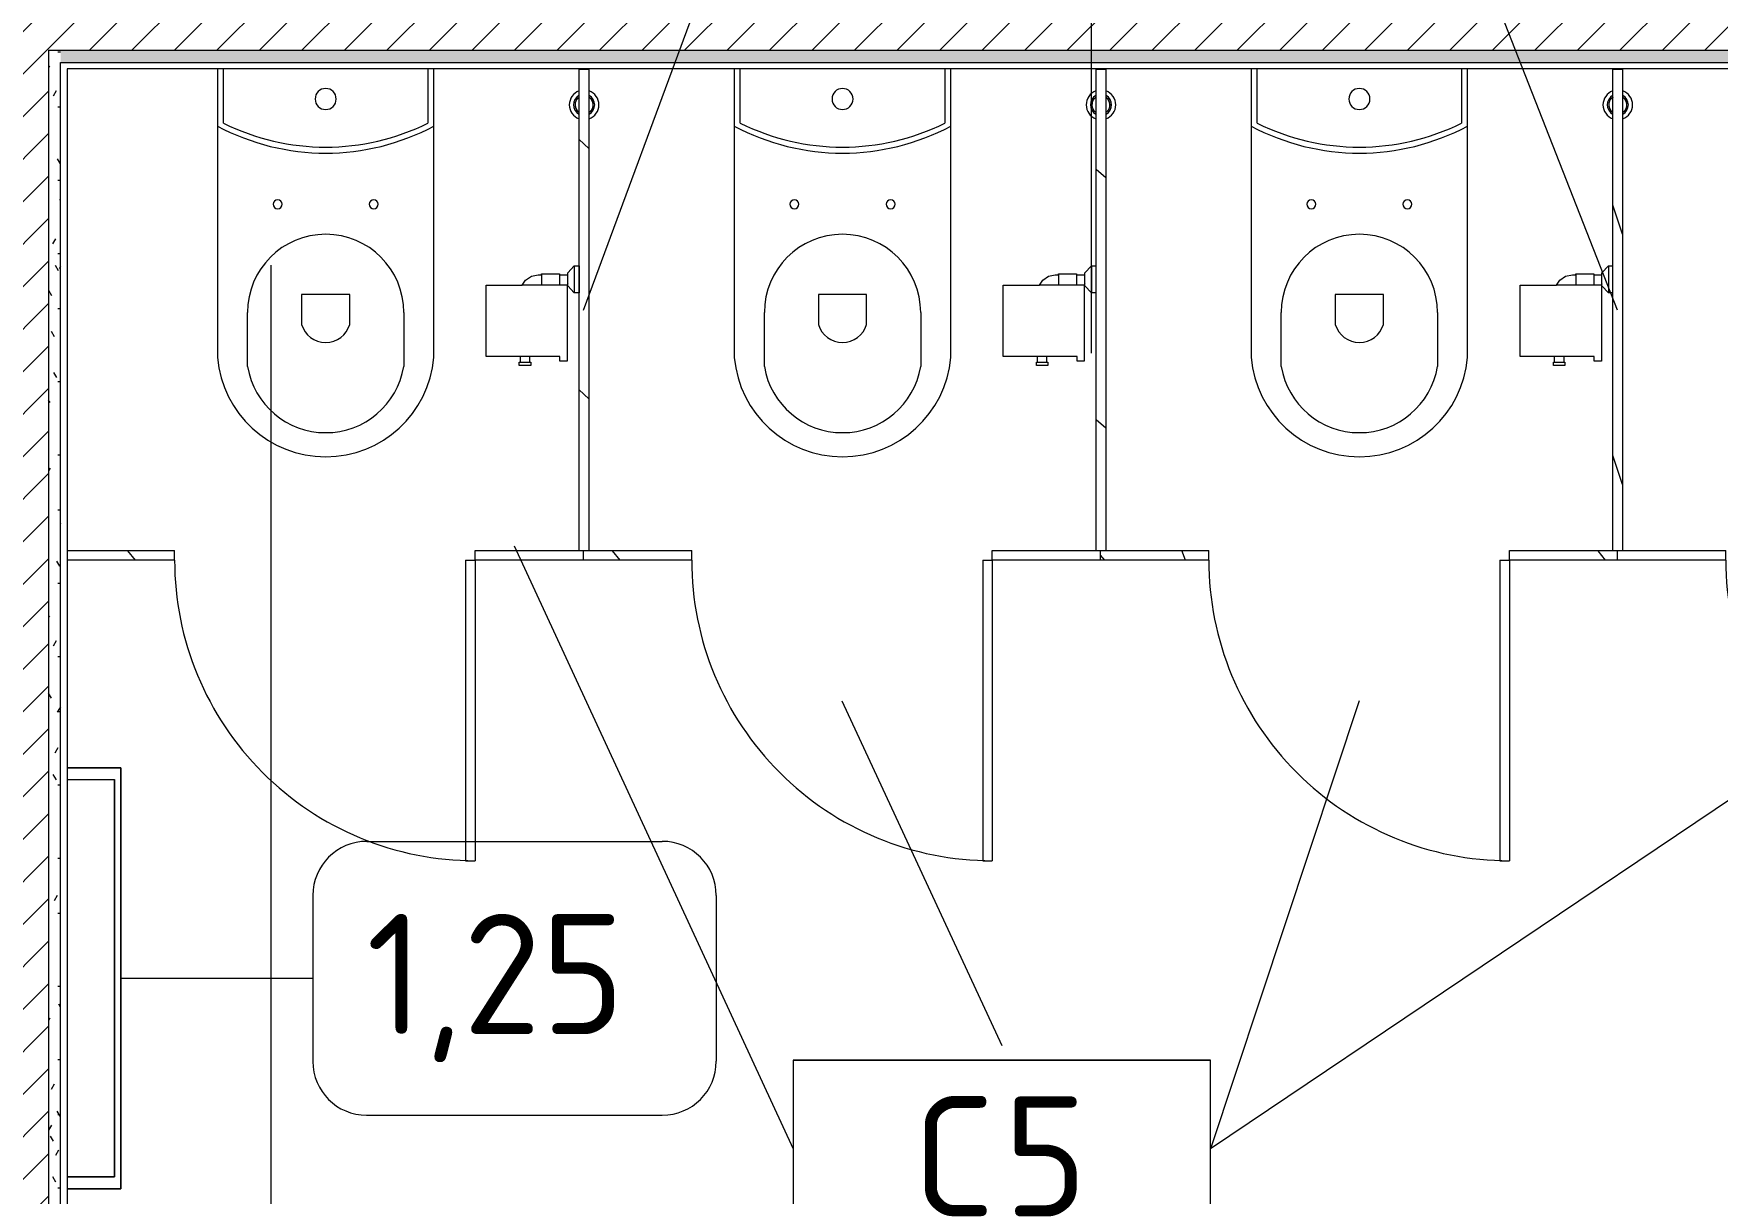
# Model space of a CAD drawing. Header units: millimetres. Extents: x 957 to 67880, y -2706 to 27400.
# Drawn here: x 36736 to 39536, y 8099 to 10028 of the extents above; entities that cross this region are included whole.
import ezdxf

# ---------------------------------------------------------------- set-up
doc = ezdxf.new("R2010")
doc.units = ezdxf.units.MM
doc.linetypes.add('Осевая', pattern=[3175, 635, -476.25, 1587.5, -476.25])
for name, color, linetype, lineweight in [('A-DETL-GENF', 7, 'Continuous', 9), ('A-DOOR', 7, 'Continuous', 9), ('A-GENM', 7, 'Continuous', 9), ('A-GENM-IDEN', 7, 'Continuous', 9), ('A-WALL', 7, 'Continuous', 9), ('I-FURN-IDEN', 7, 'Continuous', 9), ('I-WALL', 7, 'Continuous', 9), ('P-SANR-FIXT-2', 7, 'Continuous', 13), ('Оси-2', 7, 'Осевая', 9)]:
    doc.layers.add(name, color=color, linetype=linetype, lineweight=lineweight)
for name, color, linetype, lineweight, true_color in [('A-DOOR-1', 7, 'Continuous', 9, 0xc0c0c0), ('A-WALL-1', 9, 'Continuous', 9, 0x808080), ('I-FURN-1', 9, 'Continuous', 9, 0x808080), ('P-SANR-FIXT-1', 9, 'Continuous', 13, 0x808080)]:
    doc.layers.add(name, color=color, linetype=linetype, lineweight=lineweight, true_color=true_color)
doc.styles.add('GOST Common_4', font='GOST_Common.ttf', dxfattribs={"height": 200})
pattern_1 = [(45, (-57529.54, 0), (-35.35534, 35.35534), [])]
pattern_2 = [(0, (-57529.542, 0), (121.92, 30.48), [10.058, -81.382, 10.058, -81.382, -487.68]), (0, (-57529.542, 0), (121.92, 30.48), [-182.88, 10.058, -172.822, 10.058, -81.382, -213.36]), (0, (-57529.542, 0), (121.92, 30.48), [-457.2, 10.058, -50.902, 10.058, -142.342]), (120, (-57483.822, 15.24), (-87.356454, 90.345817), [10.058, -81.382, 10.058, -81.382, -487.68]), (120, (-57483.822, 15.24), (-87.356454, 90.345817), [-182.88, 10.058, -172.822, 10.058, -81.382, -213.36]), (120, (-57483.822, 15.24), (-87.356454, 90.345817), [-457.2, 10.058, -50.902, 10.058, -142.342]), (240, (-57468.582, 76.2), (-34.563546, -120.825817), [10.058, -81.382, 10.058, -81.382, -487.68]), (240, (-57468.582, 76.2), (-34.563546, -120.825817), [-182.88, 10.058, -172.822, 10.058, -81.382, -213.36]), (240, (-57468.582, 76.2), (-34.563546, -120.825817), [-457.2, 10.058, -50.902, 10.058, -142.342])]
pattern_3 = [(288.435, (95141.21, 9160), (416.50086, -832.99954), [158.05, -1159.038]), (319.399, (95191.19, 9010.06), (2499.010644, -2082.486787), [76.799, -3763.143]), (316.848, (94833, 8960.08), (6247.5402574, -5830.957739), [182.691, -8951.868]), (289.983, (94966.28, 8835.13), (1249.49393, -3332.002656), [97.5, -4777.508]), (270, (94999.6, 9160), (416.5, -416.5), [83.3, -333.2]), (298.443, (94999.6, 9076.7), (-2915.5071394, 5414.4962996), [227.365, -11140.87]), (264.289, (95107.89, 8876.78), (416.5263, 3748.496867), [83.716, -4102.058]), (309.806, (95099.56, 8793.48), (-1666.01521, 2082.48651), [65.059, -3187.91])]
pattern_4 = [(288.435, (96001.21, 9160), (416.50086, -832.99954), [158.05, -1159.038]), (319.399, (96051.19, 9010.06), (2499.010644, -2082.486787), [76.799, -3763.143]), (316.848, (95693, 8960.08), (6247.5402574, -5830.957739), [182.691, -8951.868]), (289.983, (95826.28, 8835.13), (1249.49393, -3332.002656), [97.5, -4777.508]), (270, (95859.6, 9160), (416.5, -416.5), [83.3, -333.2]), (298.443, (95859.6, 9076.7), (-2915.5071394, 5414.4962996), [227.365, -11140.87]), (264.289, (95967.89, 8876.78), (416.5263, 3748.496867), [83.716, -4102.058]), (309.806, (95959.56, 8793.48), (-1666.01521, 2082.48651), [65.059, -3187.91])]
pattern_5 = [(288.435, (96861.21, 9160), (416.50086, -832.99954), [158.05, -1159.038]), (319.399, (96911.19, 9010.06), (2499.010644, -2082.486787), [76.799, -3763.143]), (316.848, (96553, 8960.08), (6247.5402574, -5830.957739), [182.691, -8951.868]), (289.983, (96686.28, 8835.13), (1249.49393, -3332.002656), [97.5, -4777.508]), (270, (96719.6, 9160), (416.5, -416.5), [83.3, -333.2]), (298.443, (96719.6, 9076.7), (-2915.5071394, 5414.4962996), [227.365, -11140.87]), (264.289, (96827.89, 8876.78), (416.5263, 3748.496867), [83.716, -4102.058]), (309.806, (96819.56, 8793.48), (-1666.01521, 2082.48651), [65.059, -3187.91])]

# ---------------------------------------------------------------- blocks, each defined once
blk = doc.blocks.new('Вешалка - 1_25-V130-План расстановки мебели и оборудования 3 этажа в осях 23-33')
at = {"layer": 'I-FURN-1'}
for p, q in [((350, 55), (-350, 55)), ((-350, 55), (-350, -34.3)), ((-350, -34.3), (-350, 55)), ((-350, 55), (350, 55)), ((-330.4, -34.3), (-330.4, 44.4)), ((-330.4, -34.3), (-330.4, 44.4)), ((-330.4, 44.4), (330.2, 44.4)), ((330.2, 44.4), (-330.4, 44.4)), ((330.2, 44.4), (330.2, -34.3)), ((330.2, -34.3), (330.2, 44.4)), ((350, -34.3), (350, 55)), ((350, 55), (350, -34.3))]:
    blk.add_line(p, q, dxfattribs=at)
blk = doc.blocks.new('FP_176-План расстановки мебели и оборудования 3 этажа в осях 23-33')
at = {"layer": 'A-GENM'}
blk.add_line((0, 8), (0, -8), dxfattribs=at)
blk = doc.blocks.new('131_Сантехническая перегородка 6 - СП-1-30839354-План расстановки мебели и оборудования 3 этажа в осях 23-33')
at = {"layer": 'A-GENM'}
h = blk.add_hatch(dxfattribs=at)
h.set_pattern_fill('FP_41', color=256, style=0, pattern_type=2)
h.set_pattern_definition([(198.435, (9968, -96791.59), (-832.99954, -416.50086), [158.05, -1159.038]), (229.399, (9818.06, -96841.565), (-2082.486787, -2499.010644), [76.799, -3763.143]), (226.848, (9768.08, -96483.375), (-5830.957739, -6247.5402574), [182.691, -8951.868]), (199.983, (9643.13, -96616.655), (-3332.002656, -1249.49393), [97.5, -4777.508]), (180, (9968, -96649.98), (-416.5, -416.5), [83.3, -333.2]), (208.443, (9884.7, -96649.975), (5414.4962996, 2915.5071394), [227.365, -11140.87]), (174.289, (9684.78, -96758.265), (3748.496867, -416.5263), [83.716, -4102.058]), (219.806, (9601.48, -96749.935), (2082.48651, 1666.01521), [65.059, -3187.91])])
h.paths.add_polyline_path([(800, 8), (50, 8), (50, -8), (800, -8), (800, -0.4)])
for p, q in [((0, 8), (50, 8)), ((50, 8), (800, 8)), ((50, -8), (0, -8)), ((800, -8), (50, -8))]:
    blk.add_line(p, q, dxfattribs=at)
at = {"layer": 'A-GENM', "flags": 128}
for points in [[(71.5, 8), (71.1, 8.5), (70.8, 9), (70.4, 9.5), (70, 9.9), (69.6, 10.4), (69.2, 10.8), (68.8, 11.2), (68.3, 11.6), (67.8, 12), (67.3, 12.3), (66.8, 12.7), (66.3, 13), (65.8, 13.3), (65.3, 13.6), (64.7, 13.8), (64.2, 14), (63.6, 14.3), (63, 14.4), (62.4, 14.6), (61.9, 14.7), (61.3, 14.9), (60.7, 14.9), (60.1, 15), (59.5, 15.1), (58.9, 15.1), (58.3, 15.1), (57.7, 15), (57.1, 15), (56.5, 14.9), (55.9, 14.8), (55.3, 14.7), (54.7, 14.5), (54.1, 14.4), (53.5, 14.2), (53, 13.9), (52.4, 13.7), (51.9, 13.4), (51.4, 13.2), (50.8, 12.9), (50.3, 12.5), (49.8, 12.2), (49.3, 11.8), (48.9, 11.4), (48.4, 11), (48, 10.6), (47.6, 10.2), (47.2, 9.7), (46.8, 9.3), (46.4, 8.8), (46.1, 8.3), (45.9, 8)], [(45.9, -8), (46.3, -8.5), (46.6, -9), (47, -9.5), (47.4, -9.9), (47.8, -10.4), (48.2, -10.8), (48.6, -11.2), (49.1, -11.6), (49.6, -12), (50, -12.3), (50.5, -12.7), (51.1, -13), (51.6, -13.3), (52.1, -13.6), (52.7, -13.8), (53.2, -14), (53.8, -14.3), (54.4, -14.4), (54.9, -14.6), (55.5, -14.7), (56.1, -14.9), (56.7, -14.9), (57.3, -15), (57.9, -15.1), (58.5, -15.1), (59.1, -15.1), (59.7, -15), (60.3, -15), (60.9, -14.9), (61.5, -14.8), (62.1, -14.7), (62.7, -14.5), (63.3, -14.4), (63.8, -14.2), (64.4, -13.9), (65, -13.7), (65.5, -13.4), (66, -13.2), (66.6, -12.9), (67.1, -12.5), (67.6, -12.2), (68, -11.8), (68.5, -11.4), (69, -11), (69.4, -10.6), (69.8, -10.2), (70.2, -9.7), (70.6, -9.3), (70.9, -8.8), (71.3, -8.3), (71.5, -8)]]:
    blk.add_lwpolyline(points, dxfattribs=at)
at = {"layer": 'A-GENM'}
for radius, start, end in [(24.6, 19.9113, 160.0887), (17.6, 28.9731, 151.0269), (15.1, 78.8699, 146.2189), (15.1, 33.7811, 53.124), (24.6, 199.9113, 340.0887), (17.6, 208.9731, 331.0269), (15.1, 213.7811, 233.124), (15.1, 258.8699, 326.2189)]:
    blk.add_arc((58.7, 0), radius, start, end, dxfattribs=at)
blk.add_blockref('FP_176-План расстановки мебели и оборудования 3 этажа в осях 23-33', (0, 0), dxfattribs=at)
blk = doc.blocks.new('131_Сантехническая перегородка_Дверь 5 - СД-1-30835617-План расстановки мебели и оборудования 3 этажа в осях 23-33')
at = {"layer": 'A-DOOR'}
h = blk.add_hatch(dxfattribs=at)
h.set_pattern_fill('FP_43', color=256, style=0, pattern_type=2)
h.set_pattern_definition(pattern_3)
h.paths.add_polyline_path([(928.5, 8), (750, 8), (750, -8), (928.5, -8)])
at = {"layer": 'A-GENM'}
h = blk.add_hatch(dxfattribs=at)
h.set_pattern_fill('FP_43', color=256, style=0, pattern_type=2)
h.set_pattern_definition(pattern_3)
h.paths.add_polyline_path([(250, 8), (70, 8), (70, -8), (250, -8)])
at = {"layer": 'A-DOOR-1'}
for p, q in [((266, 508), (250, 508)), ((250, 8), (250, 508)), ((266, 8), (266, 508)), ((266, 8), (250, 8))]:
    blk.add_line(p, q, dxfattribs=at)
blk.add_arc((250, 8), 500, 360, 90, dxfattribs=at)
at = {"layer": 'A-GENM'}
for p, q in [((70, 8), (250, 8)), ((70, 8), (70, -8)), ((250, 8), (250, -8)), ((750, 8), (928.5, 8)), ((750, 8), (750, -8)), ((250, -8), (70, -8)), ((928.5, -8), (750, -8))]:
    blk.add_line(p, q, dxfattribs=at)
blk = doc.blocks.new('131_Сантехническая перегородка_Дверь 5 - СД-1-V177-План расстановки мебели и оборудования 3 этажа в осях 23-33')
at = {"layer": 'A-DOOR'}
h = blk.add_hatch(dxfattribs=at)
h.set_pattern_fill('FP_44', color=256, style=0, pattern_type=2)
h.set_pattern_definition(pattern_4)
h.paths.add_polyline_path([(750, 8), (750, -8), (930, -8), (930, 8), (920.9, 8)])
at = {"layer": 'A-GENM'}
h = blk.add_hatch(dxfattribs=at)
h.set_pattern_fill('FP_44', color=256, style=0, pattern_type=2)
h.set_pattern_definition(pattern_4)
h.paths.add_polyline_path([(128.3, 8), (70, 8), (70, -8), (250, -8), (250, 8)])
at = {"layer": 'A-DOOR-1'}
for p, q in [((266, 508), (250, 508)), ((250, 8), (250, 508)), ((266, 8), (266, 508)), ((266, 8), (250, 8))]:
    blk.add_line(p, q, dxfattribs=at)
blk.add_arc((250, 8), 500, 360, 90, dxfattribs=at)
at = {"layer": 'A-GENM'}
for p, q in [((70, 8), (250, 8)), ((70, 8), (70, -8)), ((250, 8), (250, -8)), ((750, 8), (930, 8)), ((750, 8), (750, -8)), ((930, 8), (930, -8)), ((250, -8), (70, -8)), ((930, -8), (750, -8))]:
    blk.add_line(p, q, dxfattribs=at)
blk = doc.blocks.new('131_Сантехническая перегородка_Дверь 5 - СД-1-V178-План расстановки мебели и оборудования 3 этажа в осях 23-33')
at = {"layer": 'A-DOOR'}
h = blk.add_hatch(dxfattribs=at)
h.set_pattern_fill('FP_45', color=256, style=0, pattern_type=2)
h.set_pattern_definition(pattern_5)
h.paths.add_polyline_path([(750, 8), (750, -8), (930, -8), (930, 8), (921.3, 8)])
at = {"layer": 'A-GENM'}
h = blk.add_hatch(dxfattribs=at)
h.set_pattern_fill('FP_45', color=256, style=0, pattern_type=2)
h.set_pattern_definition(pattern_5)
h.paths.add_polyline_path([(250, 8), (70, 8), (70, -8), (250, -8)])
at = {"layer": 'A-DOOR-1'}
for p, q in [((266, 508), (250, 508)), ((250, 8), (250, 508)), ((266, 8), (266, 508)), ((266, 8), (250, 8))]:
    blk.add_line(p, q, dxfattribs=at)
blk.add_arc((250, 8), 500, 360, 90, dxfattribs=at)
at = {"layer": 'A-GENM'}
for p, q in [((70, 8), (250, 8)), ((70, 8), (70, -8)), ((250, 8), (250, -8)), ((750, 8), (930, 8)), ((750, 8), (750, -8)), ((930, 8), (930, -8)), ((250, -8), (70, -8)), ((930, -8), (750, -8))]:
    blk.add_line(p, q, dxfattribs=at)
blk = doc.blocks.new('131_Сантехническая перегородка_Дверь 5 - СД-1-V179-План расстановки мебели и оборудования 3 этажа в осях 23-33')
at = {"layer": 'A-GENM'}
h = blk.add_hatch(dxfattribs=at)
h.set_pattern_fill('FP_46', color=256, style=0, pattern_type=2)
h.set_pattern_definition([(288.435, (97721.21, 9160), (416.50086, -832.99954), [158.05, -1159.038]), (319.399, (97771.19, 9010.06), (2499.010644, -2082.486787), [76.799, -3763.143]), (316.848, (97413, 8960.08), (6247.5402574, -5830.957739), [182.691, -8951.868]), (289.983, (97546.28, 8835.13), (1249.49393, -3332.002656), [97.5, -4777.508]), (270, (97579.6, 9160), (416.5, -416.5), [83.3, -333.2]), (298.443, (97579.6, 9076.7), (-2915.5071394, 5414.4962996), [227.365, -11140.87]), (264.289, (97687.89, 8876.78), (416.5263, 3748.496867), [83.716, -4102.058]), (309.806, (97679.56, 8793.48), (-1666.01521, 2082.48651), [65.059, -3187.91])])
h.paths.add_polyline_path([(78, 8), (70, 8), (70, -8), (250, -8), (250, 8)])
at = {"layer": 'A-DOOR-1'}
for p, q in [((266, 508), (250, 508)), ((250, 8), (250, 508)), ((266, 8), (266, 508)), ((266, 8), (250, 8))]:
    blk.add_line(p, q, dxfattribs=at)
blk.add_arc((250, 8), 500, 360, 90, dxfattribs=at)
at = {"layer": 'A-GENM'}
for p, q in [((70, 8), (250, 8)), ((70, 8), (70, -8)), ((250, 8), (250, -8)), ((750, 8), (930, 8)), ((750, 8), (750, -8)), ((930, 8), (930, -8)), ((250, -8), (70, -8)), ((930, -8), (750, -8))]:
    blk.add_line(p, q, dxfattribs=at)
blk = doc.blocks.new('FP_185-План расстановки мебели и оборудования 3 этажа в осях 23-33')
at = {"layer": 'A-GENM'}
blk.add_line((0, 8), (0, -8), dxfattribs=at)
blk = doc.blocks.new('131_Сантехническая перегородка 6 - СП-1-V184-План расстановки мебели и оборудования 3 этажа в осях 23-33')
at = {"layer": 'A-GENM'}
h = blk.add_hatch(dxfattribs=at)
h.set_pattern_fill('FP_51', color=256, style=0, pattern_type=2)
h.set_pattern_definition([(198.435, (9968, -95931.96), (-832.99954, -416.50086), [158.051, -1159.038]), (229.399, (9818.06, -95981.94), (-2082.486787, -2499.010644), [76.799, -3763.143]), (226.848, (9768.08, -95623.75), (-5830.957739, -6247.5402574), [182.691, -8951.868]), (199.983, (9643.13, -95757.03), (-3332.002656, -1249.49393), [97.5, -4777.508]), (180, (9968, -95790.35), (-416.5, -416.5), [83.3, -333.2]), (208.443, (9884.7, -95790.35), (5414.4962996, 2915.5071394), [227.365, -11140.87]), (174.289, (9684.78, -95898.64), (3748.496867, -416.5263), [83.716, -4102.058]), (219.806, (9601.48, -95890.31), (2082.48651, 1666.01521), [65.059, -3187.91])])
h.paths.add_polyline_path([(800, 8), (50, 8), (50, -8), (800, -8), (800, -0.7)])
for p, q in [((0, 8), (50, 8)), ((50, 8), (800, 8)), ((50, -8), (0, -8)), ((800, -8), (50, -8))]:
    blk.add_line(p, q, dxfattribs=at)
at = {"layer": 'A-GENM', "flags": 128}
for points in [[(71.5, 8), (71.1, 8.5), (70.8, 9), (70.4, 9.5), (70, 9.9), (69.6, 10.4), (69.2, 10.8), (68.8, 11.2), (68.3, 11.6), (67.8, 12), (67.3, 12.3), (66.8, 12.7), (66.3, 13), (65.8, 13.3), (65.3, 13.6), (64.7, 13.8), (64.2, 14), (63.6, 14.3), (63, 14.4), (62.4, 14.6), (61.9, 14.7), (61.3, 14.9), (60.7, 14.9), (60.1, 15), (59.5, 15.1), (58.9, 15.1), (58.3, 15.1), (57.7, 15), (57.1, 15), (56.5, 14.9), (55.9, 14.8), (55.3, 14.7), (54.7, 14.5), (54.1, 14.4), (53.5, 14.2), (53, 13.9), (52.4, 13.7), (51.9, 13.4), (51.4, 13.2), (50.8, 12.9), (50.3, 12.5), (49.8, 12.2), (49.3, 11.8), (48.9, 11.4), (48.4, 11), (48, 10.6), (47.6, 10.2), (47.2, 9.7), (46.8, 9.3), (46.4, 8.8), (46.1, 8.3), (45.9, 8)], [(45.9, -8), (46.3, -8.5), (46.6, -9), (47, -9.5), (47.4, -9.9), (47.8, -10.4), (48.2, -10.8), (48.6, -11.2), (49.1, -11.6), (49.6, -12), (50, -12.3), (50.5, -12.7), (51.1, -13), (51.6, -13.3), (52.1, -13.6), (52.7, -13.8), (53.2, -14), (53.8, -14.3), (54.4, -14.4), (54.9, -14.6), (55.5, -14.7), (56.1, -14.9), (56.7, -14.9), (57.3, -15), (57.9, -15.1), (58.5, -15.1), (59.1, -15.1), (59.7, -15), (60.3, -15), (60.9, -14.9), (61.5, -14.8), (62.1, -14.7), (62.7, -14.5), (63.3, -14.4), (63.8, -14.2), (64.4, -13.9), (65, -13.7), (65.5, -13.4), (66, -13.2), (66.6, -12.9), (67.1, -12.5), (67.6, -12.2), (68, -11.8), (68.5, -11.4), (69, -11), (69.4, -10.6), (69.8, -10.2), (70.2, -9.7), (70.6, -9.3), (70.9, -8.8), (71.3, -8.3), (71.5, -8)]]:
    blk.add_lwpolyline(points, dxfattribs=at)
at = {"layer": 'A-GENM'}
for radius, start, end in [(24.6, 19.9113, 160.0887), (17.6, 28.9731, 151.0269), (15.1, 78.8699, 146.2189), (15.1, 33.7811, 53.124), (24.6, 199.9113, 340.0887), (17.6, 208.9731, 331.0269), (15.1, 213.7811, 233.124), (15.1, 258.8699, 326.2189)]:
    blk.add_arc((58.7, 0), radius, start, end, dxfattribs=at)
blk.add_blockref('FP_185-План расстановки мебели и оборудования 3 этажа в осях 23-33', (0, 0), dxfattribs=at)
blk = doc.blocks.new('FP_187-План расстановки мебели и оборудования 3 этажа в осях 23-33')
at = {"layer": 'A-GENM'}
blk.add_line((0, 8), (0, -8), dxfattribs=at)
blk = doc.blocks.new('131_Сантехническая перегородка 6 - СП-1-V186-План расстановки мебели и оборудования 3 этажа в осях 23-33')
at = {"layer": 'A-GENM'}
h = blk.add_hatch(dxfattribs=at)
h.set_pattern_fill('FP_52', color=256, style=0, pattern_type=2)
h.set_pattern_definition([(198.435, (9968, -95072.34), (-832.99954, -416.50086), [158.051, -1159.038]), (229.399, (9818.06, -95122.315), (-2082.486787, -2499.010644), [76.799, -3763.143]), (226.848, (9768.08, -94764.125), (-5830.957739, -6247.5402574), [182.691, -8951.868]), (199.983, (9643.13, -94897.405), (-3332.002656, -1249.49393), [97.5, -4777.508]), (180, (9968, -94930.73), (-416.5, -416.5), [83.3, -333.2]), (208.443, (9884.7, -94930.725), (5414.4962996, 2915.5071394), [227.365, -11140.87]), (174.289, (9684.78, -95039.015), (3748.496867, -416.5263), [83.716, -4102.058]), (219.806, (9601.48, -95030.685), (2082.48651, 1666.01521), [65.059, -3187.91])])
h.paths.add_polyline_path([(800, 8), (50, 8), (50, -8), (800, -8), (800, -1.1)])
for p, q in [((0, 8), (50, 8)), ((50, 8), (800, 8)), ((50, -8), (0, -8)), ((800, -8), (50, -8))]:
    blk.add_line(p, q, dxfattribs=at)
at = {"layer": 'A-GENM', "flags": 128}
for points in [[(71.5, 8), (71.1, 8.5), (70.8, 9), (70.4, 9.5), (70, 9.9), (69.6, 10.4), (69.2, 10.8), (68.8, 11.2), (68.3, 11.6), (67.8, 12), (67.3, 12.3), (66.8, 12.7), (66.3, 13), (65.8, 13.3), (65.3, 13.6), (64.7, 13.8), (64.2, 14), (63.6, 14.3), (63, 14.4), (62.4, 14.6), (61.9, 14.7), (61.3, 14.9), (60.7, 14.9), (60.1, 15), (59.5, 15.1), (58.9, 15.1), (58.3, 15.1), (57.7, 15), (57.1, 15), (56.5, 14.9), (55.9, 14.8), (55.3, 14.7), (54.7, 14.5), (54.1, 14.4), (53.5, 14.2), (53, 13.9), (52.4, 13.7), (51.9, 13.4), (51.4, 13.2), (50.8, 12.9), (50.3, 12.5), (49.8, 12.2), (49.3, 11.8), (48.9, 11.4), (48.4, 11), (48, 10.6), (47.6, 10.2), (47.2, 9.7), (46.8, 9.3), (46.4, 8.8), (46.1, 8.3), (45.9, 8)], [(45.9, -8), (46.3, -8.5), (46.6, -9), (47, -9.5), (47.4, -9.9), (47.8, -10.4), (48.2, -10.8), (48.6, -11.2), (49.1, -11.6), (49.6, -12), (50, -12.3), (50.5, -12.7), (51.1, -13), (51.6, -13.3), (52.1, -13.6), (52.7, -13.8), (53.2, -14), (53.8, -14.3), (54.4, -14.4), (54.9, -14.6), (55.5, -14.7), (56.1, -14.9), (56.7, -14.9), (57.3, -15), (57.9, -15.1), (58.5, -15.1), (59.1, -15.1), (59.7, -15), (60.3, -15), (60.9, -14.9), (61.5, -14.8), (62.1, -14.7), (62.7, -14.5), (63.3, -14.4), (63.8, -14.2), (64.4, -13.9), (65, -13.7), (65.5, -13.4), (66, -13.2), (66.6, -12.9), (67.1, -12.5), (67.6, -12.2), (68, -11.8), (68.5, -11.4), (69, -11), (69.4, -10.6), (69.8, -10.2), (70.2, -9.7), (70.6, -9.3), (70.9, -8.8), (71.3, -8.3), (71.5, -8)]]:
    blk.add_lwpolyline(points, dxfattribs=at)
at = {"layer": 'A-GENM'}
for radius, start, end in [(24.6, 19.9113, 160.0887), (17.6, 28.9731, 151.0269), (15.1, 78.8699, 146.2189), (15.1, 33.7811, 53.124), (24.6, 199.9113, 340.0887), (17.6, 208.9731, 331.0269), (15.1, 213.7811, 233.124), (15.1, 258.8699, 326.2189)]:
    blk.add_arc((58.7, 0), radius, start, end, dxfattribs=at)
blk.add_blockref('FP_187-План расстановки мебели и оборудования 3 этажа в осях 23-33', (0, 0), dxfattribs=at)
blk = doc.blocks.new('WC Seat_2 with Cistern-Wall Based - SE22-33487382-План расстановки мебели и оборудования 3 этажа в осях 23-33')
at = {"layer": 'P-SANR-FIXT-1'}
for p, q in [((-55, 485.5), (-55, 100.5)), ((-5, 410.5), (-5, 500.5)), ((255, 500.5), (255, 410.5)), ((305, 100.5), (305, 485.5)), ((85, 430.5), (85, 380.5)), ((165, 380.5), (165, 430.5)), ((85, 380.5), (165, 380.5)), ((-55, 100.5), (-55, 5.5)), ((-45, 5.5), (-45, 95.6)), ((295, 95.6), (295, 5.5)), ((305, 5.5), (305, 100.5))]:
    blk.add_line(p, q, dxfattribs=at)
for centre, radius, start, end in [((125, 469.8), 180.7, 4.9791, 175.0209), ((125, 478.7), 131.8, 9.5273, 170.4727), ((125, 418.8), 41.7, 16.2602, 163.7398), ((125, 410.5), 130, 180, 360), ((45, 230.5), 7.5, 0, 180), ((45, 230.5), 7.5, 180, 360), ((205, 230.5), 7.5, 0, 180), ((205, 230.5), 7.5, 180, 360), ((125, -237), 382.5, 61.9275, 118.0725), ((125, -247), 382.5, 63.6122, 116.3878), ((125, 55.5), 17.5, 0, 180), ((125, 55.5), 17.5, 180, 360)]:
    blk.add_arc(centre, radius, start, end, dxfattribs=at)
blk = doc.blocks.new('Sanitary_Toilet-Accessories_Gessi_Wall-mounted-paper-roll-holder-65449 - Chrome-30913797-План расстановки мебели и оборудования 3 этажа в осях 23-33')
at = {"layer": 'A-DETL-GENF'}
for p, q in [((95153.3, 9630), (95164.3, 9641.5)), ((95164.3, 9641.5), (95172.3, 9641.5)), ((95164.3, 9641.4), (95164.3, 9596.7)), ((95172.3, 9641.5), (95172.3, 9596.5)), ((95017.5, 9490.5), (95017.5, 9609.5)), ((95017.5, 9609.5), (95077.8, 9609.5)), ((95077.8, 9609.5), (95083.4, 9617.9)), ((95153.3, 9609.5), (95077.8, 9609.5)), ((95083.4, 9617.9), (95093, 9624.3)), ((95093, 9624.3), (95104.3, 9626.5)), ((95104.3, 9626.5), (95109.8, 9626.5)), ((95109.8, 9626.5), (95109.8, 9628)), ((95109.8, 9628), (95139.8, 9628)), ((95109.8, 9626.5), (95109.8, 9609.5)), ((95139.8, 9628), (95139.8, 9626.5)), ((95139.8, 9626.5), (95139.8, 9609.5)), ((95139.8, 9626.5), (95153.3, 9626.5)), ((95153.3, 9611.5), (95152.5, 9609.5)), ((95152.5, 9609.5), (95152.5, 9483)), ((95153.3, 9626.5), (95153.3, 9630)), ((95153.3, 9609.5), (95153.3, 9628)), ((95153.3, 9608), (95153.3, 9611.5)), ((95164.3, 9596.6), (95153.3, 9608)), ((95172.3, 9596.5), (95164.3, 9596.6)), ((95074.8, 9490.5), (95017.5, 9490.5)), ((95072.8, 9475.5), (95072.8, 9481.5)), ((95072.8, 9481.5), (95074.8, 9481.5)), ((95091.8, 9475.5), (95072.8, 9475.5)), ((95089.8, 9490.5), (95074.8, 9490.5)), ((95074.8, 9481.5), (95074.8, 9490.5)), ((95074.8, 9481.5), (95089.8, 9481.5)), ((95140.5, 9490.5), (95089.8, 9490.5)), ((95089.8, 9490.5), (95089.8, 9481.5)), ((95089.8, 9481.5), (95091.8, 9481.5)), ((95091.8, 9481.5), (95091.8, 9475.5)), ((95140.5, 9483), (95140.5, 9490.5)), ((95152.5, 9483), (95140.5, 9483))]:
    blk.add_line(p, q, dxfattribs=at)
blk = doc.blocks.new('Sanitary_Toilet-Accessories_Gessi_Wall-mounted-paper-roll-holder-65449 - Chrome-V210-План расстановки мебели и оборудования 3 этажа в осях 23-33')
at = {"layer": 'A-DETL-GENF'}
for p, q in [((96013.3, 9630), (96024.3, 9641.5)), ((96024.3, 9641.5), (96032.3, 9641.5)), ((96024.3, 9641.4), (96024.3, 9596.7)), ((95877.5, 9490.5), (95877.5, 9609.5)), ((95877.5, 9609.5), (95937.8, 9609.5)), ((95937.8, 9609.5), (95943.4, 9617.9)), ((96013.3, 9609.5), (95937.8, 9609.5)), ((95943.4, 9617.9), (95953, 9624.3)), ((95953, 9624.3), (95964.3, 9626.5)), ((95964.3, 9626.5), (95969.8, 9626.5)), ((95969.8, 9626.5), (95969.8, 9628)), ((95969.8, 9628), (95999.8, 9628)), ((95969.8, 9626.5), (95969.8, 9609.5)), ((95999.8, 9628), (95999.8, 9626.5)), ((95999.8, 9626.5), (95999.8, 9609.5)), ((95999.8, 9626.5), (96013.3, 9626.5)), ((96013.3, 9611.5), (96012.5, 9609.5)), ((96012.5, 9609.5), (96012.5, 9483)), ((96013.3, 9626.5), (96013.3, 9630)), ((96013.3, 9609.5), (96013.3, 9628)), ((96013.3, 9608), (96013.3, 9611.5)), ((96024.3, 9596.6), (96013.3, 9608)), ((96032.3, 9596.5), (96024.3, 9596.6)), ((95934.8, 9490.5), (95877.5, 9490.5)), ((95932.8, 9475.5), (95932.8, 9481.5)), ((95932.8, 9481.5), (95934.8, 9481.5)), ((95951.8, 9475.5), (95932.8, 9475.5)), ((95949.8, 9490.5), (95934.8, 9490.5)), ((95934.8, 9481.5), (95934.8, 9490.5)), ((95934.8, 9481.5), (95949.8, 9481.5)), ((96000.5, 9490.5), (95949.8, 9490.5)), ((95949.8, 9490.5), (95949.8, 9481.5)), ((95949.8, 9481.5), (95951.8, 9481.5)), ((95951.8, 9481.5), (95951.8, 9475.5)), ((96000.5, 9483), (96000.5, 9490.5)), ((96012.5, 9483), (96000.5, 9483))]:
    blk.add_line(p, q, dxfattribs=at)
blk = doc.blocks.new('Sanitary_Toilet-Accessories_Gessi_Wall-mounted-paper-roll-holder-65449 - Chrome-V211-План расстановки мебели и оборудования 3 этажа в осях 23-33')
at = {"layer": 'A-DETL-GENF'}
for p, q in [((96873.3, 9630), (96884.3, 9641.5)), ((96884.3, 9641.5), (96891.9, 9641.5)), ((96884.3, 9641.4), (96884.3, 9596.7)), ((96737.5, 9490.5), (96737.5, 9609.5)), ((96737.5, 9609.5), (96797.8, 9609.5)), ((96797.8, 9609.5), (96803.4, 9617.9)), ((96873.3, 9609.5), (96797.8, 9609.5)), ((96803.4, 9617.9), (96813, 9624.3)), ((96813, 9624.3), (96824.3, 9626.5)), ((96824.3, 9626.5), (96829.8, 9626.5)), ((96829.8, 9626.5), (96829.8, 9628)), ((96829.8, 9628), (96859.8, 9628)), ((96829.8, 9626.5), (96829.8, 9609.5)), ((96859.8, 9628), (96859.8, 9626.5)), ((96859.8, 9626.5), (96859.8, 9609.5)), ((96859.8, 9626.5), (96873.3, 9626.5)), ((96873.3, 9611.5), (96872.5, 9609.5)), ((96872.5, 9609.5), (96872.5, 9483)), ((96873.3, 9626.5), (96873.3, 9630)), ((96873.3, 9609.5), (96873.3, 9628)), ((96873.3, 9608), (96873.3, 9611.5)), ((96884.3, 9596.6), (96873.3, 9608)), ((96891.9, 9596.5), (96884.3, 9596.6)), ((96794.8, 9490.5), (96737.5, 9490.5)), ((96792.8, 9475.5), (96792.8, 9481.5)), ((96792.8, 9481.5), (96794.8, 9481.5)), ((96811.8, 9475.5), (96792.8, 9475.5)), ((96809.8, 9490.5), (96794.8, 9490.5)), ((96794.8, 9481.5), (96794.8, 9490.5)), ((96794.8, 9481.5), (96809.8, 9481.5)), ((96860.5, 9490.5), (96809.8, 9490.5)), ((96809.8, 9490.5), (96809.8, 9481.5)), ((96809.8, 9481.5), (96811.8, 9481.5)), ((96811.8, 9481.5), (96811.8, 9475.5)), ((96860.5, 9483), (96860.5, 9490.5)), ((96872.5, 9483), (96860.5, 9483))]:
    blk.add_line(p, q, dxfattribs=at)
blk = doc.blocks.new('Марка_Мебель - В прямоуг_Balcon_Марка-25523697-План расстановки мебели и оборудования 3 этажа в осях 23-33')
at = {"layer": 'I-FURN-IDEN'}
for p, q in [((-2.455, 2.278), (2.455, 2.278)), ((-3.355, 1.378), (-3.355, -1.384)), ((3.355, 1.378), (3.355, -1.378)), ((-2.461, -2.278), (2.455, -2.278))]:
    blk.add_line(p, q, dxfattribs=at)
for centre, radius, start, end in [((-2.455, 1.378), 0.9, 90, 180), ((2.455, 1.378), 0.9, 0, 90), ((-2.461, -1.384), 0.893, 180, 270), ((2.455, -1.378), 0.9, 270, 0)]:
    blk.add_arc(centre, radius, start, end, dxfattribs=at)
blk = doc.blocks.new('Mark Reiling - Mark Reiling-26174330-План расстановки мебели и оборудования 3 этажа в осях 23-33')
at = {"layer": 'A-GENM-IDEN'}
for p, q in [((-3.47, 1.49), (-3.47, -1.663)), ((-3.47, 1.49), (3.47, 1.49)), ((3.47, 1.49), (-3.47, 1.49)), ((-3.47, 1.49), (-3.47, -1.663)), ((3.47, -1.663), (3.47, 1.49)), ((3.47, -1.663), (3.47, 1.49)), ((-3.47, -1.663), (3.47, -1.663)), ((-3.47, -1.663), (3.47, -1.663))]:
    blk.add_line(p, q, dxfattribs=at)

msp = doc.modelspace()

# ---------------------------------------------------------------- hatches: boundary and pattern name
at = {"layer": 'I-WALL'}
h = msp.add_hatch(dxfattribs=at)
h.set_pattern_fill('FP_5', color=256, style=0, pattern_type=2)
h.set_pattern_definition(pattern_1)
h.paths.add_polyline_path([(36760.5, 5400), (36760.5, 10380), (36680.5, 10380), (36680.5, 5400)])
h = msp.add_hatch(dxfattribs=at)
h.set_pattern_fill('FP_5', color=256, style=0, pattern_type=2)
h.set_pattern_definition(pattern_1)
h.paths.add_polyline_path([(40996.9, 10000), (43550.5, 10000), (43550.5, 10080), (36760.5, 10080), (36760.5, 10000), (40678.7, 10000)])
h = msp.add_hatch(dxfattribs=at)
h.set_pattern_fill('FP_35', color=256, style=0, pattern_type=2)
h.set_pattern_definition(pattern_2)
h.paths.add_polyline_path([(36780.5, 8060), (36780.5, 10000), (36760.5, 10000), (36760.5, 8060), (36770.8, 8060)])
h = msp.add_hatch(dxfattribs=at)
h.set_pattern_fill('FP_35', color=256, style=0, pattern_type=2)
h.set_pattern_definition(pattern_2)
h.paths.add_polyline_path([(42269.5, 9980), (43530.5, 9980), (43530.5, 10000), (36780.5, 10000), (36780.5, 9980), (42110.4, 9980)])

# ---------------------------------------------------------------- linework, layer by layer
at = {"layer": 'A-GENM-IDEN'}
for p, q in [((37650, 9568), (38148.2, 10914.2)), ((39370, 9568), (38842.2, 10914.2)), ((38495.2, 9496.3), (38495.2, 10742.2)), ((37534.6, 9175.8), (37998.8, 8172.6)), ((38080, 8917.7), (38345.8, 8344.6)), ((39800, 8917.7), (38692.8, 8172.6)), ((38940, 8917.7), (38692.8, 8172.6))]:
    msp.add_line(p, q, dxfattribs=at)
at = {"layer": 'A-WALL'}
msp.add_line((36760.5, 10000), (43550.5, 10000), dxfattribs=at)
at = {"layer": 'A-WALL-1'}
for p, q in [((36760.5, 10000), (36760.5, 5400)), ((36780.5, 8080), (36780.5, 9980)), ((36780.5, 9980), (43519.5, 9980))]:
    msp.add_line(p, q, dxfattribs=at)
at = {"layer": 'I-FURN-IDEN'}
msp.add_line((36880.8, 8456.4), (37199.9, 8456.4), dxfattribs=at)
at = {"layer": 'I-WALL'}
for p, q in [((43530.5, 9969), (36791.5, 9969)), ((36791.5, 9969), (36791.5, 8080))]:
    msp.add_line(p, q, dxfattribs=at)
at = {"layer": 'Оси-2'}
msp.add_line((37130.5, 593.7), (37130.5, 19191.6), dxfattribs=at)

# ---------------------------------------------------------------- block references
at = {"layer": 'A-GENM'}
for name, p, rotation in [('131_Сантехническая перегородка 6 - СП-1-V186-План расстановки мебели и оборудования 3 этажа в осях 23-33', (37651.1, 9968), 270.0000000000007), ('131_Сантехническая перегородка 6 - СП-1-V184-План расстановки мебели и оборудования 3 этажа в осях 23-33', (38510.7, 9968), 270.0000000000007), ('131_Сантехническая перегородка 6 - СП-1-30839354-План расстановки мебели и оборудования 3 этажа в осях 23-33', (39370.3, 9968), 270.0000000000007), ('131_Сантехническая перегородка_Дверь 5 - СД-1-30835617-План расстановки мебели и оборудования 3 этажа в осях 23-33', (37720, 9160), 180), ('131_Сантехническая перегородка_Дверь 5 - СД-1-V177-План расстановки мебели и оборудования 3 этажа в осях 23-33', (38580, 9160), 180), ('131_Сантехническая перегородка_Дверь 5 - СД-1-V178-План расстановки мебели и оборудования 3 этажа в осях 23-33', (39440, 9160), 180), ('131_Сантехническая перегородка_Дверь 5 - СД-1-V179-План расстановки мебели и оборудования 3 этажа в осях 23-33', (40300, 9160), 180)]:
    msp.add_blockref(name, p, dxfattribs=dict(at, rotation=rotation))
at = {"layer": 'A-GENM-IDEN', "xscale": 99.99999999999993, "yscale": 99.99999999999993, "zscale": 99.99999999999993}
msp.add_blockref('Mark Reiling - Mark Reiling-26174330-План расстановки мебели и оборудования 3 этажа в осях 23-33', (38345.8, 8171.1), dxfattribs=at)
at = {"layer": 'I-FURN-1', "rotation": 270.0000000000007}
msp.add_blockref('Вешалка - 1_25-V130-План расстановки мебели и оборудования 3 этажа в осях 23-33', (36825.8, 8456.4), dxfattribs=at)
at = {"layer": 'I-FURN-IDEN', "xscale": 99.99999999999993, "yscale": 99.99999999999993, "zscale": 99.99999999999993}
msp.add_blockref('Марка_Мебель - В прямоуг_Balcon_Марка-25523697-План расстановки мебели и оборудования 3 этажа в осях 23-33', (37535.4, 8456.4), dxfattribs=at)
at = {"layer": 'P-SANR-FIXT-1', "rotation": 180}
for p in [(37346.3, 9974.5), (38205.9, 9974.5), (39065.5, 9974.5)]:
    msp.add_blockref('WC Seat_2 with Cistern-Wall Based - SE22-33487382-План расстановки мебели и оборудования 3 этажа в осях 23-33', p, dxfattribs=at)
at = {"layer": 'P-SANR-FIXT-2'}
for name in ['Sanitary_Toilet-Accessories_Gessi_Wall-mounted-paper-roll-holder-65449 - Chrome-30913797-План расстановки мебели и оборудования 3 этажа в осях 23-33', 'Sanitary_Toilet-Accessories_Gessi_Wall-mounted-paper-roll-holder-65449 - Chrome-V210-План расстановки мебели и оборудования 3 этажа в осях 23-33', 'Sanitary_Toilet-Accessories_Gessi_Wall-mounted-paper-roll-holder-65449 - Chrome-V211-План расстановки мебели и оборудования 3 этажа в осях 23-33']:
    msp.add_blockref(name, (-57529.5, 0), dxfattribs=at)

# ---------------------------------------------------------------- texts
at = {"layer": 'A-GENM-IDEN', "char_height": 200, "width": 176.371, "attachment_point": 1, "style": 'GOST Common_4'}
for s, insert in [('\\fGOST Common|b0|i0|c204|p34|;С', (38203.7, 8260.2)), ('\\fGOST Common|b0|i0|c204|p34|;5', (38349.3, 8260.2))]:
    msp.add_mtext(s, dxfattribs=dict(at, insert=insert))
at = {"layer": 'I-FURN-IDEN', "insert": (37288.9, 8563.5), "char_height": 200, "width": 561.181, "attachment_point": 1, "style": 'GOST Common_4'}
msp.add_mtext('1,25', dxfattribs=at)

doc.saveas('drawing.dxf')
